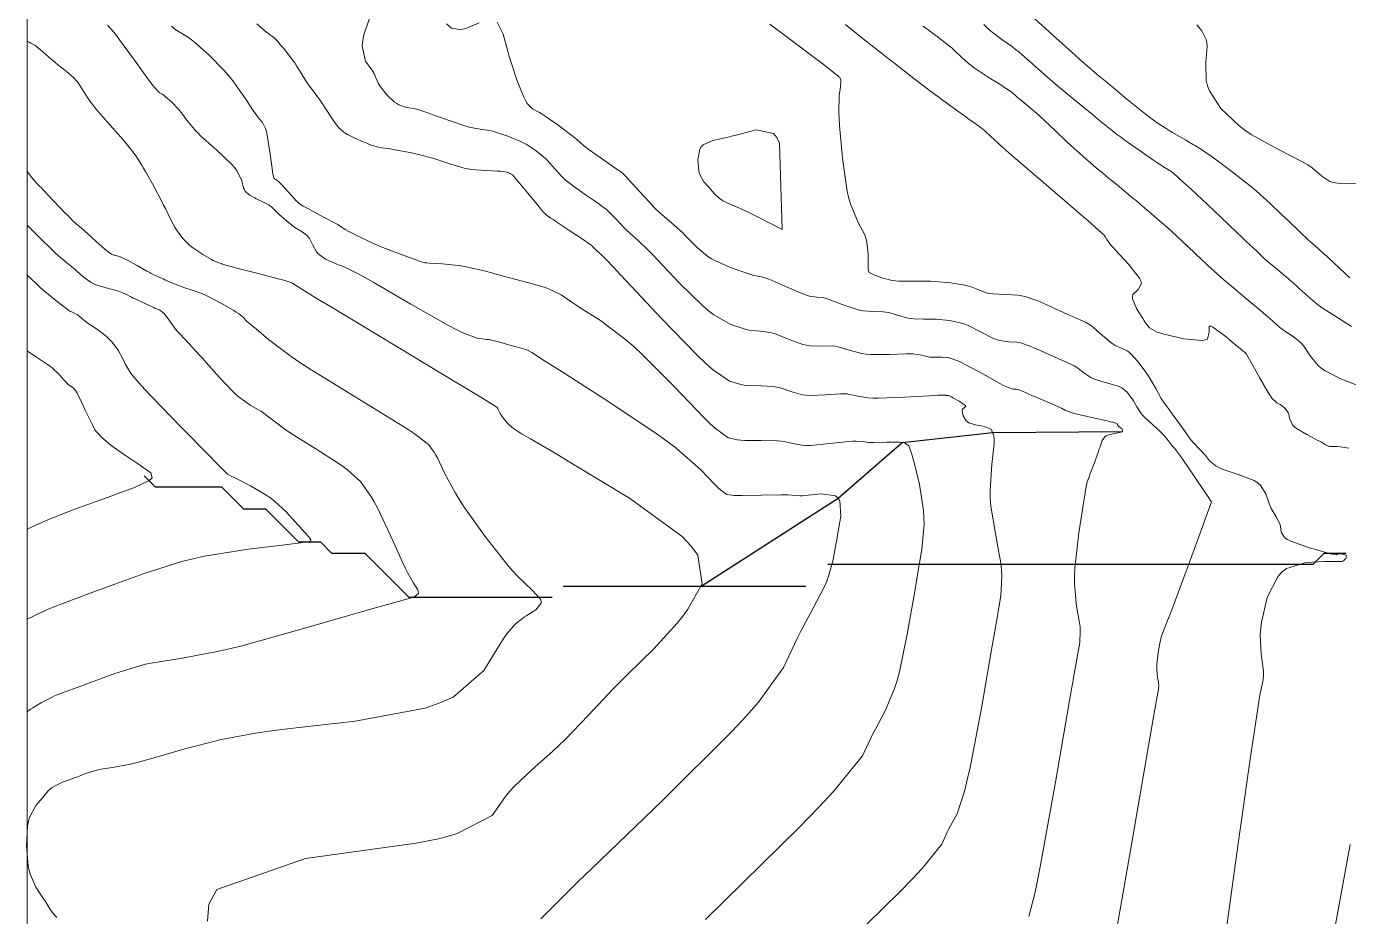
# Model space of a CAD drawing. Header units: millimetres. Extents: x 837475 to 838477, y 1189012 to 1191015.
# Drawn here: x 837476.4 to 837596.3, y 1189653.3 to 1189734 of the extents above; entities that cross this region are included whole.
import ezdxf

# ---------------------------------------------------------------- set-up
doc = ezdxf.new("R2010")
doc.units = ezdxf.units.MM
doc.header["$LTSCALE"] = 0.3
doc.layers.add('COORD', color=253, linetype='Continuous', lineweight=20)
doc.layers.add('DRENAJE', color=5, linetype='Continuous', lineweight=25)
doc.layers.add('COTAS 10', color=7, linetype='Continuous', lineweight=9, true_color=0x6e3e2d)
doc.layers.add('COTAS INT', color=7, linetype='Continuous', lineweight=5, true_color=0x9fa19f)

msp = doc.modelspace()

# ---------------------------------------------------------------- linework, layer by layer
at = {"layer": 'COORD'}
msp.add_lwpolyline([(837476.51, 1189013.87), (838476.51, 1189013.87), (838476.51, 1191013.87), (837476.51, 1191013.87)], close=True, dxfattribs=at)
at = {"layer": 'COTAS 10'}
for points in [[(837489.59, 1189734.03), (837489.76, 1189733.86), (837489.92, 1189733.71), (837490.45, 1189733.4), (837491.14, 1189733), (837491.39, 1189732.8), (837491.68, 1189732.57), (837492.97, 1189731.43), (837494.37, 1189730), (837494.72, 1189729.59), (837495.07, 1189729.18), (837496.18, 1189727.62), (837497.06, 1189726.29), (837497.26, 1189726.02), (837497.42, 1189725.78), (837497.85, 1189725.28), (837498.12, 1189724.73), (837498.19, 1189724.46), (837498.26, 1189724.15), (837498.5, 1189722.61), (837498.71, 1189721.12), (837498.75, 1189720.83), (837498.79, 1189720.59), (837498.9, 1189720.2), (837498.98, 1189720.15), (837499.03, 1189720.13), (837499.12, 1189720.08), (837499.33, 1189719.9), (837499.44, 1189719.79), (837499.56, 1189719.66), (837500.16, 1189719.01), (837500.75, 1189718.36), (837500.87, 1189718.23), (837500.97, 1189718.12), (837501.18, 1189717.9), (837501.53, 1189717.7), (837501.72, 1189717.6), (837501.95, 1189717.48), (837503.11, 1189716.87), (837504.26, 1189716.26), (837504.48, 1189716.14), (837504.66, 1189716.04), (837504.96, 1189715.83), (837505.24, 1189715.64), (837505.41, 1189715.55), (837505.62, 1189715.44), (837506.69, 1189714.89), (837508.02, 1189714.26), (837508.39, 1189714.1), (837508.76, 1189713.95), (837510.12, 1189713.43), (837511.26, 1189713.03), (837511.49, 1189712.94), (837511.69, 1189712.86), (837512.12, 1189712.68), (837512.55, 1189712.57), (837512.75, 1189712.55), (837512.98, 1189712.53), (837514.14, 1189712.46), (837515.59, 1189712.33), (837516.01, 1189712.26), (837516.44, 1189712.18), (837518.06, 1189711.8), (837519.7, 1189711.35), (837520.14, 1189711.24), (837520.58, 1189711.12), (837522.11, 1189710.73), (837523.45, 1189710.33), (837523.76, 1189710.22), (837524.05, 1189710.1), (837524.9, 1189709.65), (837525.87, 1189709.01), (837526.23, 1189708.77), (837526.64, 1189708.5), (837528.47, 1189707.33), (837530.78, 1189705.59), (837531.49, 1189704.97), (837532.24, 1189704.28), (837535.18, 1189701.31), (837537.84, 1189698.55), (837538.4, 1189698), (837538.89, 1189697.55), (837540.04, 1189696.7), (837540.9, 1189696.51), (837541.21, 1189696.48), (837541.55, 1189696.46), (837543.04, 1189696.45), (837544.51, 1189696.44), (837544.83, 1189696.41), (837545.13, 1189696.38), (837545.9, 1189696.18), (837546.76, 1189696.03), (837547.1, 1189696.02), (837547.49, 1189696.02), (837549.28, 1189696.18), (837551.01, 1189696.36), (837551.36, 1189696.39), (837551.66, 1189696.4), (837552.29, 1189696.36), (837552.78, 1189696.28), (837553, 1189696.28), (837553.24, 1189696.28), (837554.42, 1189696.32), (837555.58, 1189696.32), (837555.82, 1189696.29), (837556.02, 1189696.25), (837556.44, 1189695.98), (837556.7, 1189695.22), (837556.8, 1189694.87), (837556.91, 1189694.46), (837557.39, 1189692.46), (837557.76, 1189690.1), (837557.8, 1189689.46), (837557.81, 1189688.83), (837557.62, 1189686.62), (837557.19, 1189684.12), (837557.05, 1189683.31), (837556.9, 1189682.45), (837556.29, 1189678.91), (837555.57, 1189675.5), (837555.36, 1189674.71), (837555.14, 1189673.98), (837554.29, 1189671.95), (837553.43, 1189670.36), (837553.2, 1189669.92), (837552.98, 1189669.47), (837552.23, 1189667.88), (837549.61, 1189664.63), (837548.22, 1189663.15), (837546.53, 1189661.41), (837537.99, 1189653.05)], [(837550.69, 1189734.16), (837551.09, 1189733.83), (837552.55, 1189732.67), (837554.1, 1189731.45), (837554.56, 1189731.08), (837555.04, 1189730.71), (837556.89, 1189729.28), (837558.64, 1189727.95), (837559.05, 1189727.64), (837559.43, 1189727.36), (837560.53, 1189726.54), (837561.37, 1189725.94), (837561.58, 1189725.79), (837561.78, 1189725.65), (837562.44, 1189725.19), (837563.01, 1189724.77), (837563.16, 1189724.65), (837563.31, 1189724.52), (837563.82, 1189724.05), (837564.96, 1189723.02), (837565.5, 1189722.54), (837566.14, 1189721.99), (837569.27, 1189719.3), (837572.3, 1189716.69), (837572.89, 1189716.18), (837573.36, 1189715.77), (837574.14, 1189715.08), (837574.2, 1189714.97), (837574.23, 1189714.92), (837574.25, 1189714.88), (837574.36, 1189714.67), (837574.74, 1189714.18), (837574.94, 1189713.96), (837575.17, 1189713.7), (837576.34, 1189712.45), (837577.34, 1189711.19), (837577.46, 1189710.92), (837577.53, 1189710.68), (837577.21, 1189710.14), (837576.73, 1189709.68), (837576.7, 1189709.51), (837576.7, 1189709.31), (837577.07, 1189708.42), (837577.63, 1189707.52), (837577.76, 1189707.32), (837577.88, 1189707.14), (837578.23, 1189706.67), (837578.88, 1189706.32), (837579.19, 1189706.21), (837579.55, 1189706.11), (837581.34, 1189705.69), (837583.01, 1189705.52), (837583.3, 1189705.57), (837583.51, 1189705.66), (837583.66, 1189706.31), (837583.66, 1189706.82), (837583.79, 1189706.81), (837583.97, 1189706.74), (837585.06, 1189705.95), (837586.22, 1189704.98), (837586.45, 1189704.8), (837586.63, 1189704.65), (837586.92, 1189704.4), (837586.94, 1189704.38), (837586.96, 1189704.37), (837586.99, 1189704.35), (837587.2, 1189704), (837587.32, 1189703.79), (837587.46, 1189703.53), (837588.2, 1189702.18), (837589, 1189700.81), (837589.18, 1189700.53), (837589.34, 1189700.31), (837589.78, 1189699.88), (837590.09, 1189699.72), (837590.18, 1189699.67), (837590.26, 1189699.61), (837590.55, 1189699.36), (837590.79, 1189699.04), (837590.84, 1189698.94), (837590.88, 1189698.83), (837590.97, 1189698.37), (837591.23, 1189697.86), (837591.38, 1189697.71), (837591.56, 1189697.56), (837592.49, 1189696.99), (837593.45, 1189696.5), (837593.65, 1189696.39), (837593.82, 1189696.3), (837594.2, 1189696.07), (837594.41, 1189695.97), (837594.47, 1189695.95), (837594.53, 1189695.93), (837594.77, 1189695.92), (837595.05, 1189695.93), (837595.14, 1189695.93), (837595.23, 1189695.92), (837595.57, 1189695.88), (837596.1, 1189695.79), (837596.31, 1189695.75)], [(837476.51, 1189711.44), (837476.87, 1189711.1), (837477.32, 1189710.68), (837477.73, 1189710.3), (837478.95, 1189709.27), (837479.77, 1189708.64), (837479.93, 1189708.52), (837480.06, 1189708.42), (837480.3, 1189708.23), (837480.39, 1189708.18), (837480.43, 1189708.16), (837480.47, 1189708.14), (837480.68, 1189708.06), (837480.95, 1189707.92), (837481.03, 1189707.87), (837481.12, 1189707.81), (837481.46, 1189707.53), (837481.89, 1189707.18), (837482.03, 1189707.08), (837482.18, 1189706.97), (837482.79, 1189706.57), (837483.41, 1189706.13), (837483.56, 1189706), (837483.71, 1189705.88), (837484.19, 1189705.4), (837484.59, 1189704.89), (837484.7, 1189704.74), (837484.79, 1189704.58), (837485.12, 1189703.97), (837485.43, 1189703.36), (837485.52, 1189703.21), (837485.61, 1189703.05), (837485.93, 1189702.51), (837486.83, 1189701.46), (837487.28, 1189700.98), (837487.82, 1189700.41), (837490.48, 1189697.66), (837493.09, 1189695.01), (837493.58, 1189694.51), (837493.98, 1189694.1), (837494.63, 1189693.45), (837494.64, 1189693.44), (837494.65, 1189693.43), (837494.65, 1189693.43), (837494.67, 1189693.42), (837495.01, 1189693.24), (837495.21, 1189693.14), (837495.46, 1189693.01), (837496.76, 1189692.34), (837498.24, 1189691.47), (837498.6, 1189691.22), (837498.94, 1189690.96), (837500, 1189689.98), (837500.82, 1189689.07), (837501.01, 1189688.86), (837501.19, 1189688.67), (837501.68, 1189688.13), (837502, 1189687.77), (837502.06, 1189687.7), (837502.11, 1189687.63), (837502.22, 1189687.48), (837502.22, 1189687.4), (837502.2, 1189687.38), (837502.18, 1189687.36), (837502.05, 1189687.3), (837501.1, 1189687.16), (837500.56, 1189687.09), (837499.91, 1189687.01), (837496.55, 1189686.6), (837492.58, 1189685.96), (837491.54, 1189685.73), (837490.53, 1189685.48), (837487.1, 1189684.41), (837484.12, 1189683.31), (837483.39, 1189683.04), (837482.71, 1189682.79), (837480.61, 1189682.03), (837478.87, 1189681.36), (837478.41, 1189681.17), (837477.97, 1189680.97), (837476.51, 1189680.25)], [(837596.44, 1189659.83), (837594.33, 1189648.28)]]:
    msp.add_lwpolyline(points, dxfattribs=at)
at = {"layer": 'COTAS INT'}
for points in [[(837508.04, 1189736.14), (837507.07, 1189733.36), (837506.94, 1189732.75), (837506.88, 1189732.21), (837507.17, 1189730.85), (837507.75, 1189730.07), (837507.86, 1189729.89), (837507.96, 1189729.72), (837508.14, 1189729.27), (837508.33, 1189728.84), (837508.42, 1189728.69), (837508.54, 1189728.52), (837509.12, 1189727.8), (837509.82, 1189727.13), (837510.01, 1189727), (837510.21, 1189726.88), (837510.9, 1189726.65), (837511.53, 1189726.55), (837511.69, 1189726.52), (837511.83, 1189726.48), (837512.28, 1189726.35), (837512.91, 1189726.12), (837513.17, 1189726.03), (837513.47, 1189725.92), (837514.85, 1189725.43), (837516.28, 1189724.95), (837516.61, 1189724.86), (837516.91, 1189724.79), (837517.73, 1189724.66), (837518.46, 1189724.55), (837518.71, 1189724.5), (837518.97, 1189724.42), (837520.07, 1189724.06), (837521.18, 1189723.59), (837521.46, 1189723.45), (837521.73, 1189723.31), (837522.57, 1189722.78), (837523.29, 1189722.19), (837523.48, 1189722.01), (837523.67, 1189721.83), (837524.31, 1189721.11), (837524.94, 1189720.41), (837525.12, 1189720.23), (837525.31, 1189720.06), (837526.02, 1189719.5), (837526.78, 1189718.97), (837526.99, 1189718.82), (837527.21, 1189718.68), (837528.03, 1189718.12), (837528.81, 1189717.55), (837529.01, 1189717.39), (837529.2, 1189717.22), (837529.82, 1189716.61), (837530.32, 1189716.07), (837530.44, 1189715.95), (837530.54, 1189715.83), (837530.83, 1189715.54), (837531.13, 1189715.26), (837531.24, 1189715.17), (837531.36, 1189715.06), (837531.89, 1189714.59), (837532.83, 1189713.67), (837533.21, 1189713.29), (837533.64, 1189712.84), (837535.62, 1189710.75), (837537.74, 1189708.66), (837538.26, 1189708.22), (837538.75, 1189707.84), (837540.28, 1189706.96), (837541.51, 1189706.57), (837541.81, 1189706.5), (837542.09, 1189706.44), (837542.97, 1189706.36), (837543.83, 1189706.26), (837544.1, 1189706.19), (837544.4, 1189706.1), (837545.58, 1189705.63), (837546.81, 1189705.17), (837547.12, 1189705.1), (837547.44, 1189705.04), (837548.49, 1189705.02), (837549.48, 1189705.04), (837549.76, 1189705.01), (837550.03, 1189704.96), (837551.02, 1189704.65), (837552.18, 1189704.34), (837552.55, 1189704.29), (837552.96, 1189704.25), (837554.63, 1189704.26), (837556.19, 1189704.32), (837556.53, 1189704.32), (837556.83, 1189704.31), (837557.58, 1189704.19), (837558.06, 1189704.06), (837558.19, 1189704.03), (837558.32, 1189704.01), (837558.79, 1189704), (837559.27, 1189704), (837559.41, 1189704), (837559.55, 1189703.99), (837560.08, 1189703.94), (837560.88, 1189703.68), (837561.19, 1189703.54), (837561.54, 1189703.36), (837563.13, 1189702.49), (837564.68, 1189701.62), (837565, 1189701.46), (837565.27, 1189701.33), (837565.87, 1189701.12), (837566.16, 1189701.1), (837566.24, 1189701.09), (837566.31, 1189701.07), (837566.59, 1189700.98), (837566.86, 1189700.86), (837566.93, 1189700.83), (837566.99, 1189700.8), (837567.23, 1189700.7), (837567.64, 1189700.52), (837567.82, 1189700.44), (837568.02, 1189700.36), (837568.98, 1189699.96), (837569.93, 1189699.55), (837570.12, 1189699.46), (837570.28, 1189699.39), (837570.62, 1189699.19), (837571.07, 1189699.02), (837571.3, 1189698.95), (837571.58, 1189698.88), (837573.01, 1189698.54), (837574.41, 1189698.23), (837574.68, 1189698.16), (837574.91, 1189698.11), (837575.28, 1189697.99), (837575.32, 1189697.93), (837575.33, 1189697.92), (837575.34, 1189697.9), (837575.38, 1189697.83), (837575.46, 1189697.74), (837575.5, 1189697.7), (837575.54, 1189697.66), (837575.75, 1189697.48), (837575.8, 1189697.29), (837575.75, 1189697.24), (837575.66, 1189697.2), (837575.09, 1189697.08), (837574.45, 1189696.93), (837574.32, 1189696.87), (837574.2, 1189696.79), (837573.96, 1189696.46), (837573.77, 1189695.9), (837573.69, 1189695.69), (837573.61, 1189695.45), (837573.22, 1189694.38), (837572.84, 1189693.37), (837572.77, 1189693.17), (837572.71, 1189693.01), (837572.59, 1189692.71), (837572.45, 1189691.96), (837572.38, 1189691.51), (837572.29, 1189690.96), (837571.84, 1189688.08), (837571.48, 1189684.89), (837571.45, 1189684.14), (837571.44, 1189683.45), (837571.64, 1189681.43), (837571.91, 1189679.93), (837571.95, 1189679.56), (837571.97, 1189679.22), (837571.92, 1189678.15), (837571.48, 1189675.64), (837571.26, 1189674.39), (837571, 1189672.89), (837569.71, 1189665.49), (837568.39, 1189658.15), (837568.11, 1189656.71), (837567.87, 1189655.51), (837567.31, 1189653.3)], [(837523.07, 1189653.11), (837525.31, 1189655.34), (837526.4, 1189656.41), (837527.69, 1189657.66), (837534.05, 1189663.78), (837540.41, 1189670.12), (837541.7, 1189671.51), (837542.8, 1189672.74), (837545.06, 1189675.89), (837546.05, 1189678), (837546.34, 1189678.58), (837546.64, 1189679.17), (837547.77, 1189681.27), (837548.77, 1189683.22), (837548.98, 1189683.71), (837549.16, 1189684.17), (837549.57, 1189685.63), (837549.82, 1189687.03), (837549.89, 1189687.45), (837549.96, 1189687.89), (837550.26, 1189689.59), (837550.17, 1189690.99), (837550.01, 1189691.24), (837549.79, 1189691.43), (837548.48, 1189691.61), (837547.07, 1189691.46), (837546.79, 1189691.44), (837546.55, 1189691.43), (837546.07, 1189691.46), (837545.5, 1189691.52), (837545.2, 1189691.52), (837544.85, 1189691.52), (837543.08, 1189691.49), (837541.28, 1189691.47), (837540.91, 1189691.47), (837540.59, 1189691.48), (837539.92, 1189691.56), (837539.36, 1189691.98), (837539.12, 1189692.2), (837538.85, 1189692.46), (837537.56, 1189693.8), (837535.34, 1189695.75), (837534.48, 1189696.4), (837533.51, 1189697.1), (837529.14, 1189700.02), (837524.99, 1189702.67), (837524.18, 1189703.19), (837523.5, 1189703.62), (837522.25, 1189704.43), (837521.86, 1189704.64), (837521.73, 1189704.7), (837521.58, 1189704.75), (837520.97, 1189704.93), (837520.27, 1189705.11), (837520.06, 1189705.16), (837519.86, 1189705.22), (837519.11, 1189705.42), (837518.36, 1189705.6), (837518.17, 1189705.63), (837517.97, 1189705.66), (837517.31, 1189705.73), (837516, 1189706.22), (837515.39, 1189706.52), (837514.69, 1189706.89), (837511.28, 1189708.83), (837507.87, 1189710.81), (837507.17, 1189711.21), (837506.56, 1189711.54), (837505.23, 1189712.2), (837504.57, 1189712.44), (837504.39, 1189712.52), (837504.21, 1189712.6), (837503.56, 1189712.9), (837503, 1189713.29), (837502.86, 1189713.42), (837502.74, 1189713.57), (837502.4, 1189714.18), (837502.09, 1189714.77), (837501.99, 1189714.91), (837501.88, 1189715.03), (837501.43, 1189715.37), (837500.92, 1189715.67), (837500.77, 1189715.77), (837500.61, 1189715.89), (837500.04, 1189716.35), (837499.51, 1189716.82), (837499.38, 1189716.93), (837499.27, 1189717.04), (837498.94, 1189717.37), (837498.62, 1189717.66), (837498.52, 1189717.73), (837498.41, 1189717.81), (837497.93, 1189718.06), (837497.42, 1189718.31), (837497.28, 1189718.38), (837497.15, 1189718.45), (837496.67, 1189718.7), (837496.28, 1189719.05), (837496.2, 1189719.18), (837496.12, 1189719.33), (837495.96, 1189719.99), (837495.55, 1189720.88), (837495.33, 1189721.17), (837495.06, 1189721.48), (837493.7, 1189722.78), (837492.26, 1189724.06), (837491.95, 1189724.37), (837491.68, 1189724.65), (837490.99, 1189725.49), (837490.51, 1189726.16), (837490.36, 1189726.34), (837490.21, 1189726.51), (837489.61, 1189727.13), (837489.05, 1189727.62), (837488.93, 1189727.72), (837488.81, 1189727.81), (837488.52, 1189727.98), (837488.04, 1189728.47), (837487.81, 1189728.76), (837487.54, 1189729.11), (837486.23, 1189730.94), (837484.89, 1189732.79), (837484.61, 1189733.17), (837484.36, 1189733.48), (837483.8, 1189734.11)], [(837497.32, 1189734.23), (837497.83, 1189733.78), (837497.96, 1189733.68), (837498.08, 1189733.58), (837498.46, 1189733.3), (837498.79, 1189733.06), (837498.87, 1189732.99), (837498.96, 1189732.91), (837499.23, 1189732.62), (837499.53, 1189732.25), (837499.63, 1189732.13), (837499.74, 1189732.01), (837500.17, 1189731.48), (837500.64, 1189730.86), (837500.77, 1189730.68), (837500.9, 1189730.49), (837501.35, 1189729.76), (837501.78, 1189729.05), (837501.9, 1189728.87), (837502.01, 1189728.71), (837502.42, 1189728.17), (837502.84, 1189727.61), (837502.97, 1189727.43), (837503.1, 1189727.24), (837503.62, 1189726.45), (837504.13, 1189725.67), (837504.26, 1189725.49), (837504.38, 1189725.32), (837504.77, 1189724.81), (837505.22, 1189724.41), (837505.38, 1189724.3), (837505.54, 1189724.2), (837506.27, 1189723.83), (837506.98, 1189723.53), (837507.14, 1189723.46), (837507.29, 1189723.4), (837507.69, 1189723.24), (837508.03, 1189723.13), (837508.13, 1189723.1), (837508.23, 1189723.08), (837508.65, 1189723), (837509.18, 1189722.93), (837509.36, 1189722.9), (837509.55, 1189722.87), (837510.36, 1189722.73), (837511.24, 1189722.56), (837511.48, 1189722.51), (837511.73, 1189722.45), (837512.59, 1189722.24), (837513.47, 1189721.98), (837513.74, 1189721.9), (837514, 1189721.81), (837515.01, 1189721.47), (837516.11, 1189721.16), (837516.44, 1189721.09), (837516.77, 1189721.04), (837518.04, 1189720.94), (837519.14, 1189720.88), (837519.37, 1189720.87), (837519.57, 1189720.85), (837520.01, 1189720.77), (837520.22, 1189720.68), (837520.28, 1189720.66), (837520.33, 1189720.63), (837520.49, 1189720.53), (837520.81, 1189720.19), (837520.97, 1189720.01), (837521.15, 1189719.79), (837522.04, 1189718.71), (837522.93, 1189717.63), (837523.11, 1189717.41), (837523.26, 1189717.23), (837523.58, 1189716.9), (837523.99, 1189716.62), (837524.2, 1189716.48), (837524.44, 1189716.31), (837525.69, 1189715.48), (837526.9, 1189714.67), (837527.14, 1189714.51), (837527.32, 1189714.38), (837527.62, 1189714.18), (837527.71, 1189714.1), (837527.76, 1189714.05), (837527.82, 1189713.99), (837528.16, 1189713.66), (837528.53, 1189713.31), (837528.61, 1189713.23), (837528.68, 1189713.16), (837528.88, 1189712.99), (837529.74, 1189712.08), (837530.23, 1189711.55), (837530.84, 1189710.91), (837533.97, 1189707.56), (837537.26, 1189704.17), (837537.97, 1189703.5), (837538.6, 1189702.93), (837540.16, 1189701.83), (837541.21, 1189701.54), (837541.51, 1189701.49), (837541.82, 1189701.45), (837543.01, 1189701.41), (837544.17, 1189701.35), (837544.47, 1189701.3), (837544.76, 1189701.24), (837545.74, 1189700.91), (837546.78, 1189700.6), (837547.11, 1189700.56), (837547.46, 1189700.53), (837548.88, 1189700.6), (837550.24, 1189700.7), (837550.56, 1189700.7), (837550.84, 1189700.68), (837551.66, 1189700.5), (837552.71, 1189700.33), (837553.15, 1189700.31), (837553.66, 1189700.3), (837556.02, 1189700.39), (837558.28, 1189700.52), (837558.71, 1189700.55), (837559.07, 1189700.56), (837559.67, 1189700.58), (837559.73, 1189700.56), (837559.75, 1189700.56), (837559.77, 1189700.55), (837559.83, 1189700.55), (837559.92, 1189700.55), (837559.94, 1189700.55), (837560.01, 1189700.54), (837560.21, 1189700.46), (837560.3, 1189700.41), (837560.42, 1189700.34), (837560.98, 1189700.02), (837561.48, 1189699.69), (837561.55, 1189699.62), (837561.59, 1189699.56), (837561.48, 1189699.44), (837561.28, 1189699.29), (837561.26, 1189699.22), (837561.25, 1189699.13), (837561.35, 1189698.69), (837561.63, 1189698.23), (837561.75, 1189698.14), (837561.88, 1189698.05), (837562.48, 1189697.87), (837563.13, 1189697.75), (837563.28, 1189697.71), (837563.43, 1189697.67), (837563.89, 1189697.49), (837564.14, 1189696.88), (837564.16, 1189696.57), (837564.15, 1189696.19), (837563.95, 1189694.29), (837563.79, 1189691.9), (837563.81, 1189691.21), (837563.87, 1189690.5), (837564.3, 1189687.85), (837564.76, 1189685.35), (837564.82, 1189684.74), (837564.86, 1189684.17), (837564.77, 1189682.38), (837564.33, 1189679.88), (837564.16, 1189678.85), (837563.95, 1189677.67), (837563, 1189672.2), (837561.98, 1189666.82), (837561.73, 1189665.71), (837561.5, 1189664.75), (837560.8, 1189662.62), (837560.21, 1189661.54), (837560.06, 1189661.25), (837559.91, 1189660.95), (837559.41, 1189659.86), (837557.63, 1189657.66), (837556.69, 1189656.66), (837555.54, 1189655.49), (837549.76, 1189649.82)], [(837514.52, 1189734.24), (837514.96, 1189733.84), (837515.71, 1189733.71), (837515.97, 1189733.75), (837516.26, 1189733.81), (837517.47, 1189734.31)], [(837519.11, 1189734.37), (837519.66, 1189733.3), (837520.07, 1189731.74), (837520.2, 1189731.28), (837520.34, 1189730.82), (837520.92, 1189729.06), (837521.52, 1189727.57), (837521.67, 1189727.27), (837521.82, 1189727.02), (837522.32, 1189726.52), (837522.96, 1189726.19), (837523.2, 1189726.04), (837523.46, 1189725.87), (837524.65, 1189725.03), (837525.77, 1189724.19), (837526, 1189724.01), (837526.19, 1189723.86), (837526.57, 1189723.52), (837526.95, 1189723.19), (837527.14, 1189723.05), (837527.36, 1189722.88), (837528.46, 1189722.1), (837529.56, 1189721.32), (837529.79, 1189721.17), (837529.98, 1189721.04), (837530.37, 1189720.77), (837530.72, 1189720.44), (837530.89, 1189720.26), (837531.08, 1189720.06), (837532.02, 1189719.04), (837532.94, 1189718.03), (837533.11, 1189717.84), (837533.26, 1189717.68), (837533.5, 1189717.42), (837533.73, 1189717.22), (837533.86, 1189717.1), (837534.03, 1189716.95), (837534.91, 1189716.19), (837535.93, 1189715.27), (837536.19, 1189715.02), (837536.44, 1189714.78), (837537.27, 1189713.93), (837538.22, 1189713.15), (837538.55, 1189712.94), (837538.9, 1189712.75), (837540.41, 1189712.09), (837541.82, 1189711.6), (837542.11, 1189711.51), (837542.37, 1189711.43), (837542.93, 1189711.32), (837543.49, 1189711.17), (837543.74, 1189711.08), (837544.03, 1189710.97), (837545.41, 1189710.35), (837546.83, 1189709.75), (837547.14, 1189709.64), (837547.41, 1189709.55), (837548.09, 1189709.44), (837548.72, 1189709.38), (837548.95, 1189709.32), (837549.21, 1189709.24), (837550.39, 1189708.79), (837551.64, 1189708.35), (837551.96, 1189708.27), (837552.26, 1189708.21), (837553.23, 1189708.14), (837554.11, 1189708.12), (837554.35, 1189708.09), (837554.6, 1189708.05), (837555.49, 1189707.8), (837556.38, 1189707.55), (837556.63, 1189707.51), (837556.87, 1189707.48), (837557.75, 1189707.45), (837558.64, 1189707.46), (837558.9, 1189707.45), (837559.16, 1189707.43), (837560.14, 1189707.34), (837561.19, 1189707.11), (837561.5, 1189707), (837561.81, 1189706.88), (837562.99, 1189706.28), (837564.11, 1189705.72), (837564.39, 1189705.61), (837564.65, 1189705.53), (837565.49, 1189705.41), (837566.23, 1189705.36), (837566.44, 1189705.33), (837566.64, 1189705.29), (837567.35, 1189705.04), (837568.03, 1189704.75), (837568.21, 1189704.67), (837568.39, 1189704.59), (837569, 1189704.31), (837569.62, 1189704.03), (837569.81, 1189703.95), (837569.99, 1189703.87), (837570.71, 1189703.57), (837571.4, 1189703.23), (837571.58, 1189703.13), (837571.75, 1189703.02), (837572.29, 1189702.59), (837572.91, 1189702.17), (837573.12, 1189702.07), (837573.36, 1189701.98), (837574.35, 1189701.69), (837575.32, 1189701.41), (837575.54, 1189701.32), (837575.73, 1189701.22), (837576.24, 1189700.81), (837576.59, 1189700.34), (837576.69, 1189700.2), (837576.78, 1189700.05), (837577.1, 1189699.5), (837577.5, 1189698.9), (837577.65, 1189698.73), (837577.81, 1189698.55), (837578.53, 1189697.89), (837579.24, 1189697.26), (837579.4, 1189697.1), (837579.55, 1189696.95), (837579.94, 1189696.47), (837580.21, 1189696.09), (837580.28, 1189696.01), (837580.33, 1189695.94), (837580.51, 1189695.75), (837580.87, 1189695.29), (837581.04, 1189695.04), (837581.25, 1189694.75), (837582.28, 1189693.24), (837583.28, 1189691.76), (837583.47, 1189691.48), (837583.63, 1189691.25), (837583.87, 1189690.87), (837583.54, 1189689.98), (837583.33, 1189689.42), (837583.08, 1189688.73), (837581.74, 1189685.1), (837580.38, 1189681.44), (837580.11, 1189680.72), (837579.88, 1189680.13), (837579.45, 1189679.06), (837579.3, 1189678.64), (837579.26, 1189678.46), (837579.21, 1189678.25), (837579.04, 1189677.24), (837578.92, 1189676.17), (837578.9, 1189675.92), (837578.9, 1189675.69), (837578.97, 1189675.01), (837579.06, 1189674.51), (837579.07, 1189674.39), (837579.08, 1189674.27), (837579.06, 1189673.91), (837578.62, 1189671.4), (837576.42, 1189658.77), (837574.8, 1189649.48)], [(837585.12, 1189651.59), (837586.06, 1189658.38), (837586.31, 1189660.14), (837586.55, 1189661.84), (837587.37, 1189667.58), (837588.02, 1189671.97), (837588.16, 1189672.83), (837588.28, 1189673.53), (837588.54, 1189674.77), (837588.59, 1189675.27), (837588.57, 1189675.51), (837588.55, 1189675.78), (837588.35, 1189677.12), (837588.27, 1189678.87), (837588.32, 1189679.42), (837588.39, 1189679.98), (837588.92, 1189682.23), (837589.91, 1189684.17), (837590.27, 1189684.55), (837590.67, 1189684.86), (837592.44, 1189685.41), (837594.13, 1189685.48), (837594.48, 1189685.49), (837594.78, 1189685.49), (837595.42, 1189685.48), (837595.7, 1189685.5), (837595.77, 1189685.52), (837595.84, 1189685.56), (837596.04, 1189685.77), (837596.11, 1189685.99), (837596.09, 1189686.04), (837596.05, 1189686.08), (837595.76, 1189686.17), (837595.43, 1189686.19), (837595.36, 1189686.19), (837595.31, 1189686.18), (837595.2, 1189686.11), (837594.79, 1189686.16), (837594.55, 1189686.22), (837594.24, 1189686.3), (837592.64, 1189686.76), (837591.05, 1189687.34), (837590.76, 1189687.49), (837590.52, 1189687.64), (837590.18, 1189688.15), (837590.13, 1189688.67), (837590.09, 1189688.82), (837590.03, 1189688.98), (837589.69, 1189689.6), (837589.28, 1189690.3), (837589.18, 1189690.52), (837589.09, 1189690.74), (837588.8, 1189691.61), (837588.26, 1189692.45), (837588.01, 1189692.65), (837587.72, 1189692.83), (837586.29, 1189693.39), (837584.84, 1189693.87), (837584.54, 1189694), (837584.28, 1189694.13), (837583.67, 1189694.63), (837583.31, 1189695.1), (837583.21, 1189695.22), (837583.1, 1189695.34), (837582.7, 1189695.73), (837582.19, 1189696.28), (837582.02, 1189696.49), (837581.83, 1189696.73), (837581.04, 1189697.84), (837580.31, 1189698.89), (837580.16, 1189699.1), (837580.03, 1189699.28), (837579.74, 1189699.63), (837579.51, 1189699.94), (837579.42, 1189700.09), (837579.31, 1189700.27), (837578.81, 1189701.17), (837578.21, 1189702.21), (837578.04, 1189702.48), (837577.86, 1189702.74), (837577.2, 1189703.63), (837576.55, 1189704.33), (837576.39, 1189704.47), (837576.23, 1189704.59), (837575.7, 1189704.84), (837575.13, 1189705.08), (837574.95, 1189705.2), (837574.75, 1189705.33), (837573.97, 1189705.99), (837573.21, 1189706.66), (837573.04, 1189706.8), (837572.88, 1189706.92), (837572.43, 1189707.19), (837571.97, 1189707.39), (837571.8, 1189707.46), (837571.61, 1189707.55), (837570.77, 1189707.92), (837569.78, 1189708.37), (837569.5, 1189708.5), (837569.2, 1189708.63), (837568.11, 1189709.11), (837566.96, 1189709.5), (837566.64, 1189709.57), (837566.31, 1189709.62), (837565.12, 1189709.7), (837564.03, 1189709.74), (837563.78, 1189709.77), (837563.54, 1189709.82), (837562.84, 1189710.08), (837562.08, 1189710.39), (837561.81, 1189710.46), (837561.51, 1189710.53), (837560.21, 1189710.74), (837558.78, 1189710.88), (837558.39, 1189710.9), (837558.01, 1189710.91), (837556.7, 1189710.89), (837555.51, 1189710.9), (837555.21, 1189710.93), (837554.92, 1189710.97), (837553.97, 1189711.21), (837553.26, 1189711.48), (837553.12, 1189711.54), (837553.01, 1189711.59), (837552.79, 1189711.73), (837552.74, 1189712.04), (837552.74, 1189712.2), (837552.73, 1189712.38), (837552.75, 1189713.33), (837552.63, 1189714.48), (837552.54, 1189714.79), (837552.43, 1189715.1), (837551.83, 1189716.23), (837551.16, 1189717.81), (837550.99, 1189718.41), (837550.85, 1189719.07), (837550.41, 1189722.05), (837550.14, 1189725), (837550.1, 1189725.65), (837550.08, 1189726.22), (837550.12, 1189727.69), (837550.22, 1189728.51), (837550.24, 1189728.68), (837550.25, 1189728.83), (837550.26, 1189729.15), (837550.19, 1189729.31), (837550.16, 1189729.36), (837550.12, 1189729.41), (837549.93, 1189729.58), (837549.72, 1189729.74), (837549.68, 1189729.77), (837549.64, 1189729.8), (837549.55, 1189729.88), (837549.48, 1189729.93), (837549.46, 1189729.94), (837549.45, 1189729.95), (837549.39, 1189730), (837548.83, 1189730.43), (837548.5, 1189730.68), (837548.1, 1189730.99), (837546.01, 1189732.57), (837543.83, 1189734.21)], [(837596.97, 1189701.5), (837595.59, 1189702.05), (837594.16, 1189702.76), (837593.84, 1189702.99), (837593.55, 1189703.22), (837592.8, 1189704.14), (837592.22, 1189705.01), (837592.05, 1189705.22), (837591.87, 1189705.4), (837591.18, 1189705.95), (837590.52, 1189706.37), (837590.36, 1189706.48), (837590.21, 1189706.59), (837589.78, 1189706.95), (837589.11, 1189707.54), (837588.82, 1189707.79), (837588.48, 1189708.08), (837586.89, 1189709.41), (837585.31, 1189710.74), (837584.98, 1189711.02), (837584.7, 1189711.26), (837584.09, 1189711.8), (837583.54, 1189712.32), (837583.3, 1189712.55), (837583.02, 1189712.81), (837581.71, 1189714.05), (837580.26, 1189715.4), (837579.9, 1189715.74), (837579.55, 1189716.05), (837578.43, 1189717.02), (837577.37, 1189717.92), (837577.06, 1189718.18), (837576.73, 1189718.44), (837575.52, 1189719.44), (837574.28, 1189720.46), (837573.94, 1189720.74), (837573.61, 1189721.01), (837572.47, 1189721.98), (837571.37, 1189722.96), (837571.07, 1189723.23), (837570.77, 1189723.51), (837569.71, 1189724.53), (837568.7, 1189725.5), (837568.43, 1189725.75), (837568.17, 1189725.99), (837567.25, 1189726.77), (837566.49, 1189727.4), (837566.32, 1189727.53), (837566.17, 1189727.66), (837565.81, 1189727.97), (837565.33, 1189728.32), (837565.11, 1189728.47), (837564.86, 1189728.63), (837563.63, 1189729.41), (837562.36, 1189730.24), (837562.08, 1189730.44), (837561.83, 1189730.63), (837561.19, 1189731.22), (837560.58, 1189731.82), (837560.36, 1189732.02), (837560.11, 1189732.22), (837559, 1189733.07), (837557.73, 1189734.01)], [(837563.24, 1189734.16), (837563.56, 1189733.84), (837563.87, 1189733.56), (837564.85, 1189732.8), (837565.82, 1189732.13), (837566.11, 1189731.9), (837566.42, 1189731.65), (837567.63, 1189730.6), (837569.03, 1189729.36), (837569.46, 1189728.99), (837569.9, 1189728.62), (837571.64, 1189727.18), (837573.22, 1189725.88), (837573.57, 1189725.6), (837573.87, 1189725.35), (837574.63, 1189724.73), (837575.33, 1189724.18), (837575.61, 1189723.98), (837575.91, 1189723.76), (837577.3, 1189722.78), (837578.63, 1189721.85), (837578.91, 1189721.66), (837579.15, 1189721.5), (837579.67, 1189721.17), (837579.95, 1189721), (837580.03, 1189720.94), (837580.11, 1189720.89), (837580.44, 1189720.65), (837581.2, 1189719.98), (837581.56, 1189719.65), (837581.98, 1189719.26), (837584.03, 1189717.34), (837586.13, 1189715.35), (837586.58, 1189714.92), (837586.98, 1189714.54), (837587.96, 1189713.61), (837588.68, 1189712.94), (837588.92, 1189712.73), (837589.17, 1189712.51), (837590.23, 1189711.62), (837591.3, 1189710.71), (837591.57, 1189710.47), (837591.82, 1189710.25), (837592.63, 1189709.51), (837593.48, 1189708.79), (837593.77, 1189708.58), (837594.08, 1189708.37), (837595.37, 1189707.54), (837596.55, 1189706.8)], [(837567.51, 1189734.98), (837569.45, 1189733.23), (837571.5, 1189731.38), (837571.96, 1189730.97), (837572.37, 1189730.6), (837573.49, 1189729.65), (837574.4, 1189728.9), (837574.69, 1189728.67), (837574.99, 1189728.42), (837576.2, 1189727.41), (837577.41, 1189726.42), (837577.7, 1189726.19), (837577.98, 1189725.97), (837578.86, 1189725.32), (837579.75, 1189724.74), (837580.03, 1189724.57), (837580.33, 1189724.39), (837581.54, 1189723.69), (837582.95, 1189722.83), (837583.37, 1189722.55), (837583.8, 1189722.25), (837585.47, 1189721.04), (837587.1, 1189719.75), (837587.52, 1189719.41), (837587.91, 1189719.08), (837589.18, 1189717.95), (837590.28, 1189716.9), (837590.57, 1189716.62), (837590.86, 1189716.35), (837591.83, 1189715.42), (837592.66, 1189714.63), (837592.86, 1189714.45), (837593.04, 1189714.28), (837593.57, 1189713.82), (837594.12, 1189713.33), (837594.32, 1189713.16), (837594.54, 1189712.95), (837595.48, 1189712.07), (837596.39, 1189711.22)], [(837582.54, 1189734.14), (837582.98, 1189733.61), (837583.39, 1189732.81), (837583.44, 1189732.52), (837583.47, 1189732.19), (837583.34, 1189730.73), (837583.38, 1189729.08), (837583.5, 1189728.62), (837583.68, 1189728.17), (837584.72, 1189726.55), (837586.34, 1189725.01), (837586.88, 1189724.6), (837587.46, 1189724.21), (837589.88, 1189722.86), (837592.12, 1189721.71), (837592.58, 1189721.44), (837592.98, 1189721.18), (837593.85, 1189720.43), (837594.6, 1189719.95), (837594.91, 1189719.86), (837595.27, 1189719.8), (837596.97, 1189719.76)], [(837492.87, 1189652.89), (837492.97, 1189654.44), (837493.71, 1189655.76), (837501.74, 1189658.57), (837511.77, 1189659.95), (837513.78, 1189660.36), (837515.44, 1189660.79), (837518.67, 1189662.47), (837519.86, 1189664.19), (837520.24, 1189664.65), (837520.64, 1189665.09), (837522.29, 1189666.63), (837524.16, 1189668.29), (837524.71, 1189668.81), (837525.27, 1189669.36), (837527.39, 1189671.57), (837529.64, 1189673.94), (837530.27, 1189674.59), (837530.92, 1189675.24), (837533.3, 1189677.57), (837535.44, 1189679.89), (837535.94, 1189680.53), (837536.4, 1189681.17), (837537.7, 1189683.48), (837537.31, 1189686.06), (837536.7, 1189686.88), (837535.88, 1189687.75), (837531.1, 1189691.23), (837525.95, 1189694.35), (837524.9, 1189694.99), (837524, 1189695.52), (837522.12, 1189696.62), (837521.38, 1189697.04), (837521.2, 1189697.14), (837521.04, 1189697.24), (837520.58, 1189697.55), (837520.23, 1189697.85), (837520.14, 1189697.94), (837520.05, 1189698.04), (837519.74, 1189698.4), (837519.49, 1189698.75), (837519.44, 1189698.84), (837519.39, 1189698.91), (837519.26, 1189699.15), (837519.18, 1189699.33), (837519.16, 1189699.37), (837519.14, 1189699.4), (837519.07, 1189699.49), (837517.62, 1189700.39), (837516.72, 1189700.94), (837515.6, 1189701.61), (837509.8, 1189705.11), (837503.99, 1189708.6), (837502.87, 1189709.28), (837501.97, 1189709.82), (837500.49, 1189710.74), (837499.95, 1189710.92), (837499.64, 1189711.01), (837499.26, 1189711.11), (837497.33, 1189711.62), (837495.4, 1189712.12), (837495.03, 1189712.22), (837494.73, 1189712.3), (837494.23, 1189712.44), (837494.15, 1189712.47), (837494.12, 1189712.48), (837494.08, 1189712.49), (837493.88, 1189712.55), (837493.52, 1189712.71), (837493.37, 1189712.78), (837493.21, 1189712.87), (837492.44, 1189713.31), (837491.62, 1189713.86), (837491.42, 1189714.01), (837491.23, 1189714.16), (837490.65, 1189714.73), (837490.17, 1189715.36), (837490.05, 1189715.55), (837489.92, 1189715.75), (837489.51, 1189716.53), (837489.04, 1189717.48), (837488.88, 1189717.8), (837488.71, 1189718.13), (837487.98, 1189719.5), (837487.24, 1189720.83), (837487.06, 1189721.14), (837486.89, 1189721.42), (837486.39, 1189722.22), (837485.76, 1189723.05), (837485.51, 1189723.34), (837485.24, 1189723.67), (837483.99, 1189725.08), (837482.74, 1189726.53), (837482.46, 1189726.88), (837482.22, 1189727.2), (837481.59, 1189728.17), (837481.09, 1189728.93), (837480.93, 1189729.13), (837480.75, 1189729.32), (837480.03, 1189729.95), (837479.26, 1189730.54), (837479.05, 1189730.71), (837478.86, 1189730.87), (837478.19, 1189731.45), (837477.65, 1189731.94), (837477.53, 1189732.03), (837477.43, 1189732.12), (837477.19, 1189732.3), (837476.85, 1189732.48), (837476.69, 1189732.56), (837476.51, 1189732.66)], [(837543.41, 1189716.38), (837543.14, 1189716.52), (837541.85, 1189717.16), (837541.53, 1189717.31), (837541.23, 1189717.45), (837540.3, 1189717.86), (837539.58, 1189718.2), (837539.41, 1189718.3), (837539.26, 1189718.41), (837538.82, 1189718.82), (837538.46, 1189719.25), (837538.36, 1189719.37), (837538.25, 1189719.49), (837537.86, 1189719.9), (837537.53, 1189720.45), (837537.46, 1189720.65), (837537.4, 1189720.88), (837537.3, 1189721.9), (837537.48, 1189722.88), (837537.61, 1189723.08), (837537.78, 1189723.26), (837538.65, 1189723.66), (837539.92, 1189723.94), (837540.34, 1189724.04), (837540.78, 1189724.15), (837542.59, 1189724.62), (837544.17, 1189724.3), (837544.47, 1189723.92), (837544.7, 1189723.4), (837544.95, 1189715.59), (837543.82, 1189716.17), (837543.41, 1189716.38)], [(837476.51, 1189720.84), (837476.93, 1189720.31), (837477.06, 1189720.15), (837477.18, 1189720.01), (837477.46, 1189719.69), (837477.64, 1189719.51), (837477.69, 1189719.46), (837477.74, 1189719.41), (837477.91, 1189719.23), (837478.17, 1189718.96), (837478.27, 1189718.85), (837478.38, 1189718.74), (837478.88, 1189718.21), (837479.44, 1189717.61), (837479.6, 1189717.45), (837479.75, 1189717.29), (837480.28, 1189716.75), (837480.75, 1189716.29), (837480.86, 1189716.19), (837480.96, 1189716.1), (837481.27, 1189715.84), (837481.65, 1189715.52), (837481.8, 1189715.39), (837481.97, 1189715.23), (837482.77, 1189714.51), (837483.54, 1189713.81), (837483.7, 1189713.67), (837483.84, 1189713.55), (837484.16, 1189713.34), (837484.36, 1189713.27), (837484.42, 1189713.25), (837484.49, 1189713.23), (837484.78, 1189713.16), (837485.22, 1189712.98), (837485.4, 1189712.9), (837485.59, 1189712.8), (837486.47, 1189712.32), (837487.36, 1189711.82), (837487.56, 1189711.71), (837487.75, 1189711.61), (837488.25, 1189711.36), (837488.69, 1189711.16), (837488.83, 1189711.1), (837488.99, 1189711.03), (837489.61, 1189710.76), (837490.31, 1189710.48), (837490.51, 1189710.41), (837490.71, 1189710.34), (837491.47, 1189710.1), (837492.34, 1189709.77), (837492.62, 1189709.65), (837492.92, 1189709.51), (837494.13, 1189708.88), (837495.23, 1189708.24), (837495.46, 1189708.09), (837495.66, 1189707.96), (837496.11, 1189707.6), (837496.31, 1189707.37), (837496.36, 1189707.32), (837496.4, 1189707.28), (837496.52, 1189707.19), (837496.85, 1189706.92), (837497.04, 1189706.76), (837497.26, 1189706.57), (837498.4, 1189705.6), (837500.44, 1189704.07), (837501.24, 1189703.53), (837502.15, 1189702.94), (837506.24, 1189700.41), (837510.16, 1189698.01), (837510.94, 1189697.51), (837511.6, 1189697.08), (837512.9, 1189696.11), (837513.41, 1189695.41), (837513.56, 1189695.14), (837513.72, 1189694.84), (837514.35, 1189693.5), (837515.33, 1189691.68), (837515.71, 1189691.07), (837516.13, 1189690.43), (837518.03, 1189687.75), (837520.02, 1189685.21), (837520.5, 1189684.65), (837520.95, 1189684.16), (837522.29, 1189682.89), (837523.03, 1189682.09), (837523.1, 1189681.89), (837523.1, 1189681.71), (837522.62, 1189681.12), (837521.81, 1189680.61), (837521.6, 1189680.47), (837521.4, 1189680.33), (837520.76, 1189679.83), (837519.96, 1189678.89), (837519.66, 1189678.46), (837519.34, 1189677.97), (837517.9, 1189675.61), (837515.11, 1189673.19), (837513.93, 1189672.67), (837512.58, 1189672.2), (837506.25, 1189671.02), (837499.84, 1189670.29), (837498.45, 1189670.1), (837497.21, 1189669.93), (837494.1, 1189669.37), (837492.01, 1189668.82), (837491.41, 1189668.66), (837490.8, 1189668.5), (837488.55, 1189667.85), (837486.48, 1189667.28), (837486, 1189667.16), (837485.55, 1189667.06), (837484.24, 1189666.82), (837483.23, 1189666.66), (837482.96, 1189666.6), (837482.7, 1189666.54), (837481.82, 1189666.26), (837481.06, 1189665.98), (837480.87, 1189665.91), (837480.7, 1189665.85), (837480.16, 1189665.65), (837479.71, 1189665.48), (837479.59, 1189665.43), (837479.48, 1189665.38), (837479.1, 1189665.19), (837478.78, 1189665), (837478.7, 1189664.94), (837478.63, 1189664.89), (837478.42, 1189664.69), (837478.14, 1189664.37), (837478.03, 1189664.23), (837477.9, 1189664.08), (837477.29, 1189663.36), (837476.72, 1189662.29), (837476.62, 1189661.92), (837476.54, 1189661.5), (837476.44, 1189659.72), (837476.61, 1189657.91), (837476.7, 1189657.49), (837476.8, 1189657.1), (837477.31, 1189655.97), (837477.88, 1189655.1), (837478.02, 1189654.88), (837478.16, 1189654.67), (837478.59, 1189653.96), (837479.05, 1189653.38), (837479.21, 1189653.23)], [(837476.51, 1189715.97), (837477.63, 1189714.85), (837478.81, 1189713.7), (837479.09, 1189713.44), (837479.35, 1189713.2), (837480.11, 1189712.56), (837480.71, 1189712.08), (837480.87, 1189711.95), (837481.02, 1189711.82), (837481.53, 1189711.37), (837482, 1189710.98), (837482.13, 1189710.89), (837482.25, 1189710.81), (837482.67, 1189710.61), (837483.14, 1189710.45), (837483.29, 1189710.41), (837483.45, 1189710.36), (837484.13, 1189710.18), (837484.79, 1189709.99), (837484.94, 1189709.94), (837485.09, 1189709.88), (837485.52, 1189709.69), (837485.96, 1189709.45), (837486.12, 1189709.37), (837486.29, 1189709.29), (837487.04, 1189708.94), (837487.77, 1189708.61), (837487.94, 1189708.54), (837488.09, 1189708.47), (837488.49, 1189708.29), (837488.82, 1189708.06), (837488.92, 1189707.96), (837489.02, 1189707.84), (837489.44, 1189707.28), (837489.96, 1189706.56), (837490.14, 1189706.34), (837490.34, 1189706.12), (837491.16, 1189705.24), (837492.14, 1189704.2), (837492.44, 1189703.88), (837492.74, 1189703.54), (837493.94, 1189702.18), (837495.15, 1189700.9), (837495.46, 1189700.61), (837495.77, 1189700.35), (837496.79, 1189699.64), (837497.69, 1189699.11), (837497.92, 1189698.96), (837498.14, 1189698.8), (837498.87, 1189698.23), (837499.87, 1189697.49), (837500.25, 1189697.23), (837500.69, 1189696.94), (837502.68, 1189695.71), (837504.71, 1189694.41), (837505.17, 1189694.08), (837505.59, 1189693.76), (837506.73, 1189692.73), (837507.67, 1189691.41), (837507.96, 1189690.91), (837508.26, 1189690.35), (837509.45, 1189687.84), (837510.54, 1189685.42), (837510.78, 1189684.92), (837510.99, 1189684.48), (837511.53, 1189683.52), (837511.82, 1189683.08), (837511.88, 1189682.98), (837511.92, 1189682.88), (837511.97, 1189682.59), (837511.66, 1189682.33), (837511.47, 1189682.25), (837511.24, 1189682.17), (837510.04, 1189681.82), (837507.74, 1189681.2), (837506.82, 1189680.94), (837505.77, 1189680.64), (837500.93, 1189679.23), (837495.88, 1189677.83), (837494.69, 1189677.54), (837493.59, 1189677.29), (837490.4, 1189676.71), (837487.9, 1189676.31), (837487.25, 1189676.17), (837486.62, 1189676.01), (837484.46, 1189675.34), (837482.59, 1189674.65), (837482.13, 1189674.48), (837481.7, 1189674.32), (837480.38, 1189673.84), (837479.29, 1189673.42), (837479, 1189673.3), (837478.73, 1189673.17), (837477.8, 1189672.72), (837477.01, 1189672.24), (837476.82, 1189672.11), (837476.65, 1189671.98), (837476.51, 1189671.85)], [(837476.51, 1189704.59), (837477.35, 1189704.01), (837478.36, 1189703.36), (837478.59, 1189703.19), (837478.81, 1189703.02), (837479.42, 1189702.45), (837479.83, 1189701.97), (837479.93, 1189701.87), (837480.01, 1189701.78), (837480.21, 1189701.58), (837480.35, 1189701.46), (837480.39, 1189701.43), (837480.42, 1189701.41), (837480.56, 1189701.31), (837480.68, 1189701.23), (837480.71, 1189701.2), (837480.74, 1189701.18), (837480.84, 1189701.08), (837481.03, 1189700.74), (837481.13, 1189700.55), (837481.24, 1189700.33), (837481.78, 1189699.22), (837482.31, 1189698.11), (837482.42, 1189697.89), (837482.5, 1189697.72), (837482.67, 1189697.39), (837482.79, 1189697.25), (837482.85, 1189697.19), (837482.92, 1189697.11), (837483.28, 1189696.74), (837483.87, 1189696.22), (837484.09, 1189696.05), (837484.33, 1189695.87), (837485.41, 1189695.11), (837486.52, 1189694.36), (837486.78, 1189694.19), (837487.02, 1189694.02), (837487.72, 1189693.53), (837487.84, 1189693.08), (837487.71, 1189692.94), (837487.51, 1189692.79), (837486.23, 1189692.19), (837484.35, 1189691.5), (837483.78, 1189691.29), (837483.18, 1189691.07), (837480.83, 1189690.22), (837478.45, 1189689.3), (837477.83, 1189689.03), (837477.22, 1189688.76), (837476.51, 1189688.42)]]:
    msp.add_lwpolyline(points, dxfattribs=at)
at = {"layer": 'DRENAJE'}
for p, q in [((837555.82, 1189696.29), (837564.02, 1189697.19)), ((837564.02, 1189697.19), (837575.77, 1189697.27)), ((837550.01, 1189691.24), (837555.82, 1189696.29)), ((837537.6, 1189683.26), (837550.01, 1189691.24))]:
    msp.add_line(p, q, dxfattribs=at)
for points in [[(837487.12, 1189693.26, 0), (837488.12, 1189692.26, 0), (837494.12, 1189692.26, 0), (837495.12, 1189691.26, 0), (837496.12, 1189690.26, 0), (837498.12, 1189690.26, 0), (837499.12, 1189689.26, 0), (837500.12, 1189688.26, 0), (837501.11, 1189687.26, 0), (837503.11, 1189687.26, 0), (837504.11, 1189686.26, 0), (837507.11, 1189686.26, 0), (837508.11, 1189685.26, 0), (837509.11, 1189684.26, 0), (837511.11, 1189682.26, 0), (837513.11, 1189682.26, 0), (837524.11, 1189682.26, 0)], [(837549.1, 1189685.26, 0), (837593.08, 1189685.26, 0), (837594.08, 1189686.26, 0), (837595.08, 1189686.26, 0), (837596.08, 1189686.26, 0)], [(837525.11, 1189683.26, 0), (837543.1, 1189683.26, 0), (837547.1, 1189683.26, 0)]]:
    msp.add_polyline3d(points, dxfattribs=at)

doc.saveas('drawing.dxf')
